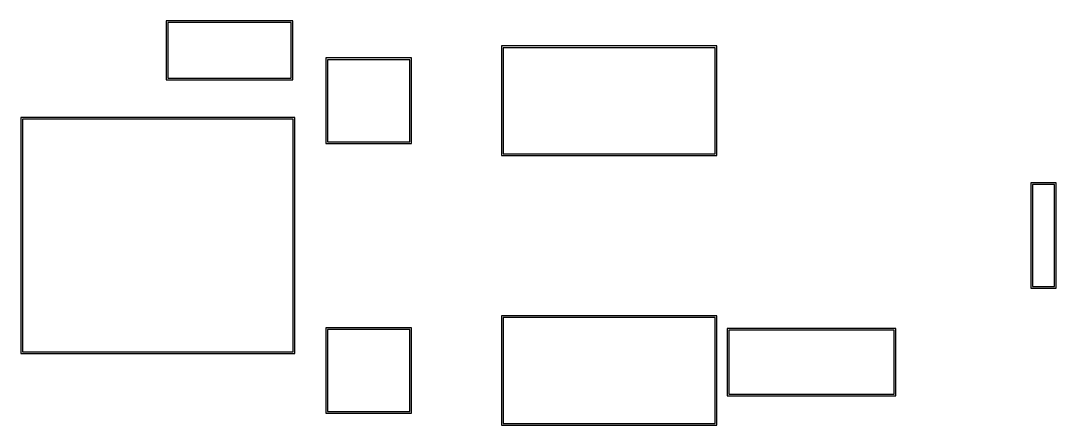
# Model space of a CAD drawing. Header units: millimetres. Extents: x -108 to 138, y -45 to 51.
import ezdxf

# ---------------------------------------------------------------- set-up
doc = ezdxf.new("R2010")
doc.units = ezdxf.units.MM
doc.layers.get('0').update_dxf_attribs({"linetype": 'CONTINUOUS'})

msp = doc.modelspace()

# ---------------------------------------------------------------- linework, layer by layer
for points in [[(-43, 51), (-73, 51), (-73, 37), (-43, 37)], [(-43.4, 50.6), (-72.6, 50.6), (-72.6, 37.4), (-43.4, 37.4)], [(57.5, 45), (6.5, 45), (6.5, 19), (57.5, 19)], [(57.1, 44.6), (6.9, 44.6), (6.9, 19.4), (57.1, 19.4)], [(-14.85, 42.15), (-35.15, 42.15), (-35.15, 21.85), (-14.85, 21.85)], [(-15.25, 41.75), (-34.75, 41.75), (-34.75, 22.25), (-15.25, 22.25)], [(-42.5, 28), (-107.5, 28), (-107.5, -28), (-42.5, -28)], [(-42.9, 27.6), (-107.1, 27.6), (-107.1, -27.6), (-42.9, -27.6)], [(138, 12.5), (132, 12.5), (132, -12.5), (138, -12.5)], [(137.6, 12.1), (132.4, 12.1), (132.4, -12.1), (137.6, -12.1)], [(57.5, -19), (6.5, -19), (6.5, -45), (57.5, -45)], [(57.1, -19.4), (6.9, -19.4), (6.9, -44.6), (57.1, -44.6)], [(-14.85, -21.85), (-35.15, -21.85), (-35.15, -42.15), (-14.85, -42.15)], [(100, -22), (60, -22), (60, -38), (100, -38)], [(-15.25, -22.25), (-34.75, -22.25), (-34.75, -41.75), (-15.25, -41.75)], [(99.6, -22.4), (60.4, -22.4), (60.4, -37.6), (99.6, -37.6)]]:
    msp.add_lwpolyline(points, close=True)

doc.saveas('drawing.dxf')
